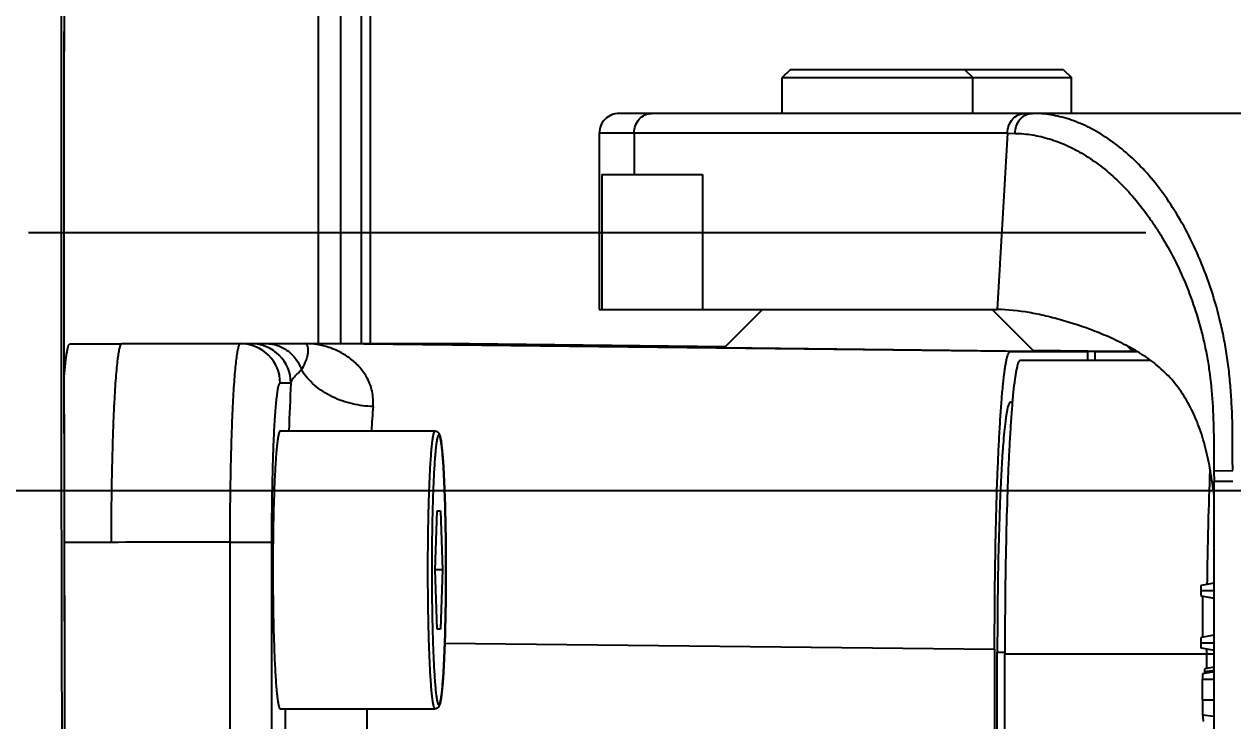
# Model space of a CAD drawing. Header units: millimetres. Extents: x 5828 to 6704, y 123 to 421.
# Drawn here: x 6439.602 to 6441.63, y 213.197 to 214.366 of the extents above; entities that cross this region are included whole.
import ezdxf

# ---------------------------------------------------------------- set-up
doc = ezdxf.new("R2010")
doc.units = ezdxf.units.MM
doc.linetypes.add('CENTER', pattern=[0.6, 0.375, -0.075, 0.075, -0.075])
for name, color, linetype in [('中心线', 7, 'Continuous'), ('外形图', 7, 'Continuous'), ('尺寸标注', 7, 'Continuous')]:
    doc.layers.add(name, color=color, linetype=linetype)
doc.styles.add('微软雅黑', font='msyh.ttc', dxfattribs={"height": 1.5})
doc.dimstyles.new('尺寸标注_1_15比例', dxfattribs={"dimtxt": 1.5, "dimasz": 1.25, "dimexe": 0.5, "dimexo": 0.4, "dimgap": 0.5, "dimtad": 1, "dimdec": 1, "dimlfac": 15, "dimdsep": 46, "dimtxsty": '微软雅黑', "dimcen": 0.09, "dimadec": 0, "dimazin": 0, "dimtp": 0.01, "dimtm": 0.01, "dimtfac": 1, "dimtdec": 1, "dimtofl": 0, "dimtmove": 0, "dimatfit": 3, "dimfxl": 1, "dimtolj": 1, "dimarcsym": 0})

# ---------------------------------------------------------------- blocks, each defined once
blk = doc.blocks.new('*D791')
at = {"layer": 'Defpoints', "color": 0}
for p in [(6429.7498, 214.45), (6429.7498, 213.5834), (6447.9848, 213.5834)]:
    blk.add_point(p, dxfattribs=at)
at = {"layer": '尺寸标注', "color": 0, "lineweight": -2}
for p, q in [((6447.9848, 215.7), (6447.9848, 216.95)), ((6430.1498, 214.45), (6448.4848, 214.45)), ((6430.1498, 213.5834), (6448.4848, 213.5834)), ((6447.9848, 212.3334), (6447.9848, 208.1098))]:
    blk.add_line(p, q, dxfattribs=at)
at = {"layer": '尺寸标注', "color": 0}
for points in [[(6447.7765, 215.7), (6448.1932, 215.7), (6447.9848, 214.45)], [(6448.1932, 212.3334), (6447.7765, 212.3334), (6447.9848, 213.5834)]]:
    blk.add_solid(points, dxfattribs=at)
at = {"layer": '尺寸标注', "color": 0, "insert": (6446.7058, 209.5966), "char_height": 1.5, "attachment_point": 5, "rotation": 90, "style": '微软雅黑'}
blk.add_mtext('\\A1;13', dxfattribs=at)

msp = doc.modelspace()

# ---------------------------------------------------------------- linework, layer by layer
at = {"layer": '中心线', "linetype": 'CENTER', "ltscale": 5}
msp.add_line((6406.6093, 214.0167), (6444.8961, 214.0167), dxfattribs=at)
at = {"layer": '外形图', "color": 7, "linetype": 'Continuous'}
for p, q in [((6440.0956, 213.83), (6440.0956, 214.55)), ((6440.1329, 214.55), (6440.1329, 213.83)), ((6440.1674, 214.55), (6440.1674, 213.83)), ((6440.1832, 213.83), (6440.1832, 214.55)), ((6440.8871, 214.29), (6440.8737, 214.2767)), ((6441.1802, 214.29), (6440.8871, 214.29)), ((6441.1804, 214.29), (6441.1802, 214.29)), ((6441.3459, 214.29), (6441.1804, 214.29)), ((6441.1804, 214.29), (6441.1937, 214.2767)), ((6441.3461, 214.29), (6441.3459, 214.29)), ((6441.3461, 214.29), (6441.3595, 214.2767)), ((6440.8737, 214.2767), (6441.1935, 214.2767)), ((6440.8737, 214.2167), (6440.8737, 214.2767)), ((6441.1937, 214.2767), (6441.1935, 214.2767)), ((6441.1937, 214.2767), (6441.3593, 214.2767)), ((6441.1937, 214.2167), (6441.1937, 214.2767)), ((6441.3595, 214.2767), (6441.3593, 214.2767)), ((6441.3595, 214.2167), (6441.3595, 214.2767)), ((6443.0163, 214.2167), (6440.6004, 214.2167)), ((6440.6256, 214.1834), (6440.5671, 214.1834)), ((6440.5671, 214.1834), (6440.5671, 213.8872)), ((6441.2521, 214.1834), (6440.6256, 214.1834)), ((6440.6256, 214.1834), (6440.6256, 214.1138)), ((6441.2521, 214.1834), (6441.235, 213.8872)), ((6441.2521, 214.1833), (6441.2649, 214.1831)), ((6440.5712, 214.1138), (6440.7403, 214.1138)), ((6440.5712, 214.1138), (6440.5712, 213.8872)), ((6440.7403, 214.1138), (6440.7403, 213.8872)), ((6440.5671, 213.8872), (6441.235, 213.8872)), ((6440.8411, 213.8872), (6440.7766, 213.8227)), ((6441.2264, 213.8872), (6441.2967, 213.8169)), ((6439.6787, 213.8294), (6439.7652, 213.8294)), ((6439.7652, 213.83), (6440.349, 213.83)), ((6441.2567, 213.8167), (6440.0733, 213.83)), ((6440.349, 213.83), (6440.7791, 213.8252)), ((6441.2964, 213.8169), (6440.7766, 213.8227)), ((6441.2567, 213.8167), (6441.3872, 213.8167)), ((6441.3867, 213.8176), (6441.295, 213.8186)), ((6441.2957, 213.8179), (6441.3986, 213.8167)), ((6441.3872, 213.8167), (6441.2958, 213.8177)), ((6441.2967, 213.8169), (6441.2964, 213.8169)), ((6441.4621, 213.8169), (6441.3867, 213.8176)), ((6441.3872, 213.8017), (6441.3872, 213.8167)), ((6441.3986, 213.8167), (6441.4694, 213.8167)), ((6441.3986, 213.8167), (6441.3986, 213.8017)), ((6441.4535, 213.8258), (6441.4624, 213.8169)), ((6441.4682, 213.8174), (6441.4618, 213.8175)), ((6441.4624, 213.8169), (6441.4621, 213.8169)), ((6441.4922, 213.8017), (6441.2735, 213.8017)), ((6440.0494, 213.7634), (6440.0315, 213.7634)), ((6441.257, 213.7317), (6441.2602, 213.7317)), ((6440.0315, 213.6834), (6440.2911, 213.6834)), ((6441.5986, 213.6165), (6441.6302, 213.6167)), ((6441.5986, 213.6165), (6441.5988, 213.5983)), ((6441.5988, 211.1685), (6441.5988, 213.5983)), ((6440.2918, 213.45), (6440.2948, 213.5493)), ((6440.2948, 213.5493), (6440.3008, 213.5493)), ((6440.3008, 213.5493), (6440.3038, 213.45)), ((6439.9475, 213.4967), (6440.0175, 213.4967)), ((6439.9475, 213.1167), (6439.9475, 213.4965)), ((6440.0175, 213.1167), (6440.0175, 213.4967)), ((6440.3038, 213.45), (6440.2918, 213.45)), ((6440.2948, 213.3507), (6440.2918, 213.45)), ((6440.3038, 213.45), (6440.3008, 213.3507)), ((6441.5988, 213.4279), (6441.5769, 213.4241)), ((6441.5765, 213.4153), (6441.5988, 213.4153)), ((6441.5769, 213.4066), (6441.5988, 213.4027)), ((6441.58, 213.3371), (6441.58, 213.406)), ((6440.3008, 213.3507), (6440.2948, 213.3507)), ((6440.3078, 213.3272), (6441.2305, 213.3168)), ((6441.5765, 213.3278), (6441.5988, 213.3278)), ((6441.5988, 213.3404), (6441.5769, 213.3366)), ((6441.2305, 213.3168), (6441.2305, 211.4499)), ((6441.235, 213.3117), (6441.2477, 213.3117)), ((6441.235, 211.455), (6441.235, 213.3117)), ((6441.5988, 213.3084), (6441.2477, 213.3084)), ((6441.2477, 211.4584), (6441.2477, 213.3084)), ((6441.5769, 213.3191), (6441.5988, 213.3152)), ((6441.5867, 213.3084), (6441.5867, 213.3173)), ((6441.5867, 213.2846), (6441.5867, 213.3084)), ((6441.5988, 213.2868), (6441.5834, 213.2841)), ((6441.5791, 213.2666), (6441.5988, 213.2666)), ((6441.5791, 213.2316), (6441.5791, 213.2666)), ((6441.5988, 213.2787), (6441.5795, 213.2753)), ((6441.5826, 213.2794), (6441.5988, 213.2819)), ((6441.5791, 213.2316), (6441.5988, 213.2316)), ((6440.0315, 213.2167), (6440.2911, 213.2167)), ((6440.0404, 213.1167), (6440.0404, 213.2167)), ((6440.177, 213.2167), (6440.177, 211.55)), ((6441.5796, 213.2067), (6441.5988, 213.2043))]:
    msp.add_line(p, q, dxfattribs=at)
for points in [[(6439.6854, 211.15), (6439.6822, 211.4464), (6439.6793, 211.7456), (6439.6767, 212.046), (6439.6746, 212.3474), (6439.6728, 212.6497), (6439.6713, 212.9526), (6439.6702, 213.2562), (6439.6695, 213.5601), (6439.6691, 213.8643), (6439.6691, 214.1686), (6439.6695, 214.4728), (6439.6702, 214.7769), (6439.6713, 215.0805), (6439.6728, 215.3836), (6439.6746, 215.6859), (6439.6767, 215.9874), (6439.6793, 216.2878), (6439.6822, 216.5869), (6439.6854, 216.8835)], [(6441.5982, 213.6756), (6441.5982, 213.6704), (6441.5985, 213.6435), (6441.5986, 213.6165)]]:
    msp.add_lwpolyline(points, dxfattribs=at)
for centre, radius, start, end in [((6440.6004, 214.1834), 0.0333, 89.9842, 180), ((6439.9649, 213.7634), 0.0666, 359.9563, 89.9561), ((6439.9828, 213.7634), 0.0666, 359.9563, 89.9561), ((6445.5793, 213.4912), 5.5366, 177.1821, 178.01), ((6442.6822, 213.5426), 2.5015, 175.8299, 176.7734), ((6439.736, 196.6911), 16.8051, 89.95987, 90.22627), ((6441.7235, 213.2673), 0.1414, 175.0968, 176.5553)]:
    msp.add_arc(centre, radius, start, end, dxfattribs=at)
msp.add_ellipse((6440.3703, 214.0167), major_axis=(0, 13.4821), ratio=0.052408, start_param=1.354859, end_param=1.786734, dxfattribs=at)
for points, knots in [([(6439.6853, 211.15), (6439.6799, 211.6249), (6439.6717, 212.5805), (6439.6677, 214.0167), (6439.6717, 215.4529), (6439.6799, 216.4085), (6439.6853, 216.8835)], [0, 0, 0, 0, 0.248536, 0.5, 0.751464, 1, 1, 1, 1]), ([(6440.6256, 214.1834), (6440.6256, 214.1877), (6440.6271, 214.1963), (6440.6334, 214.2073), (6440.6416, 214.2137), (6440.649, 214.2163), (6440.6528, 214.2167), (6440.6547, 214.2167)], [0, 0, 0, 0, 0.264845, 0.521051, 0.764516, 0.882922, 1, 1, 1, 1]), ([(6441.2521, 214.1834), (6441.2521, 214.1877), (6441.2536, 214.1963), (6441.2599, 214.2073), (6441.2681, 214.2137), (6441.2755, 214.2163), (6441.2794, 214.2167), (6441.2813, 214.2167)], [0, 0, 0, 0, 0.264845, 0.521052, 0.764515, 0.88292, 1, 1, 1, 1]), ([(6441.2649, 214.1831), (6441.2649, 214.1873), (6441.2659, 214.1937), (6441.2694, 214.2015), (6441.2731, 214.2069), (6441.2777, 214.2113), (6441.2844, 214.2154), (6441.2902, 214.2167), (6441.2938, 214.2167)], [0, 0, 0, 0, 0.255036, 0.389432, 0.523193, 0.653039, 0.776822, 1, 1, 1, 1]), ([(6441.6302, 213.6167), (6441.63, 213.6274), (6441.6297, 213.6435), (6441.6298, 213.6649), (6441.6299, 213.6809), (6441.6297, 213.6969), (6441.6291, 213.7127), (6441.6283, 213.7286), (6441.6271, 213.7494), (6441.6249, 213.7753), (6441.6212, 213.8058), (6441.6162, 213.8355), (6441.6081, 213.8737), (6441.5954, 213.919), (6441.5764, 213.97), (6441.5546, 214.0164), (6441.5304, 214.0583), (6441.5043, 214.0953), (6441.4686, 214.1369), (6441.4291, 214.1706), (6441.387, 214.1947), (6441.3561, 214.2073), (6441.325, 214.215), (6441.3041, 214.2167), (6441.2938, 214.2167)], [0, 0, 0, 0, 0.04255, 0.063789, 0.08498, 0.106105, 0.127155, 0.148111, 0.168954, 0.210251, 0.250935, 0.290906, 0.330083, 0.405786, 0.477686, 0.545577, 0.609408, 0.669229, 0.725249, 0.82693, 0.873317, 0.917222, 0.959223, 1, 1, 1, 1]), ([(6441.2649, 214.1831), (6441.2746, 214.1829), (6441.2941, 214.1811), (6441.3233, 214.1742), (6441.3523, 214.1631), (6441.381, 214.1478), (6441.4091, 214.1284), (6441.4366, 214.105), (6441.4628, 214.0774), (6441.4832, 214.0514), (6441.4988, 214.0289), (6441.5144, 214.0045), (6441.5327, 213.9719), (6441.552, 213.9296), (6441.5686, 213.884), (6441.5797, 213.8439), (6441.5867, 213.8104), (6441.5924, 213.7756), (6441.5968, 213.7306), (6441.5978, 213.6941), (6441.5982, 213.6756)], [0, 0, 0, 0, 0.043701, 0.088488, 0.134995, 0.183743, 0.235137, 0.289357, 0.346534, 0.406963, 0.438438, 0.470712, 0.537489, 0.607461, 0.680688, 0.756644, 0.795551, 0.835102, 0.916215, 1, 1, 1, 1]), ([(6441.5988, 213.5756), (6441.597, 213.5891), (6441.5931, 213.6156), (6441.5851, 213.6542), (6441.5743, 213.6904), (6441.5598, 213.7235), (6441.5417, 213.7533), (6441.5235, 213.775), (6441.5072, 213.7903), (6441.4943, 213.8007), (6441.4806, 213.8102), (6441.4617, 213.8218), (6441.4372, 213.8346), (6441.4071, 213.8478), (6441.3767, 213.8591), (6441.3466, 213.8686), (6441.3172, 213.8764), (6441.2804, 213.8841), (6441.2528, 213.8872), (6441.235, 213.8872)], [0, 0, 0, 0, 0.076798, 0.150938, 0.221908, 0.289646, 0.354571, 0.417585, 0.448802, 0.48002, 0.511312, 0.542626, 0.605093, 0.667057, 0.728055, 0.787538, 0.844871, 0.899498, 1, 1, 1, 1]), ([(6439.6692, 213.7762), (6439.6699, 213.7839), (6439.6708, 213.7946), (6439.6725, 213.8078), (6439.6736, 213.8153), (6439.6747, 213.8206), (6439.6755, 213.8239), (6439.6761, 213.8258), (6439.6767, 213.8274), (6439.6774, 213.8286), (6439.6782, 213.8294), (6439.6787, 213.8294)], [0, 0, 0, 0, 0.420665, 0.589297, 0.729057, 0.839426, 0.883528, 0.920276, 0.949787, 0.972353, 1, 1, 1, 1]), ([(6439.7652, 213.8294), (6439.7649, 213.8294), (6439.7644, 213.829), (6439.7639, 213.8284), (6439.7633, 213.8273), (6439.7625, 213.8254), (6439.7617, 213.8226), (6439.7609, 213.819), (6439.7601, 213.8146), (6439.7593, 213.8095), (6439.7582, 213.8011), (6439.7568, 213.7889), (6439.7554, 213.7721), (6439.7541, 213.7527), (6439.7528, 213.7309), (6439.7517, 213.7067), (6439.7503, 213.6708), (6439.749, 213.622), (6439.748, 213.5604), (6439.7478, 213.518), (6439.7478, 213.4964)], [0, 0, 0, 0, 0.002863, 0.004865, 0.007355, 0.013925, 0.022717, 0.03377, 0.047085, 0.062647, 0.080428, 0.122496, 0.172921, 0.231239, 0.296902, 0.36929, 0.447713, 0.619627, 0.806094, 1, 1, 1, 1]), ([(6439.9475, 213.4967), (6439.9475, 213.5174), (6439.9477, 213.5582), (6439.9486, 213.6175), (6439.9498, 213.6647), (6439.9511, 213.6998), (6439.9521, 213.7235), (6439.9533, 213.7453), (6439.9545, 213.7649), (6439.9559, 213.7821), (6439.9573, 213.7969), (6439.9588, 213.8089), (6439.9601, 213.8173), (6439.9612, 213.8226), (6439.962, 213.8255), (6439.9628, 213.8276), (6439.9634, 213.8288), (6439.9637, 213.8293)], [0, 0, 0, 0, 0.186554, 0.366569, 0.533733, 0.610643, 0.682193, 0.747757, 0.806764, 0.858704, 0.903131, 0.939677, 0.96806, 0.979136, 0.988126, 0.995054, 1, 1, 1, 1]), ([(6439.9637, 213.8293), (6439.9638, 213.8294), (6439.9641, 213.8297), (6439.9646, 213.83), (6439.9649, 213.83)], [0, 0, 0, 0, 0.312308, 1, 1, 1, 1]), ([(6440.0079, 213.83), (6440.0144, 213.83), (6440.0275, 213.8279), (6440.0451, 213.8186), (6440.0591, 213.8041), (6440.0653, 213.792), (6440.0674, 213.7856)], [0, 0, 0, 0, 0.245153, 0.492778, 0.744387, 1, 1, 1, 1]), ([(6440.0674, 213.7856), (6440.0698, 213.7896), (6440.0733, 213.7967), (6440.0769, 213.8065), (6440.0784, 213.814), (6440.0787, 213.8198), (6440.0781, 213.8242), (6440.0771, 213.827), (6440.0761, 213.8286), (6440.0752, 213.8294), (6440.0743, 213.8299), (6440.0736, 213.83), (6440.0733, 213.83)], [0, 0, 0, 0, 0.285661, 0.487725, 0.639655, 0.75598, 0.843466, 0.909333, 0.936036, 0.959295, 0.980039, 1, 1, 1, 1]), ([(6440.1873, 213.7245), (6440.188, 213.733), (6440.187, 213.7495), (6440.1788, 213.7718), (6440.166, 213.7902), (6440.1502, 213.8048), (6440.1325, 213.816), (6440.1135, 213.824), (6440.0936, 213.8288), (6440.0801, 213.83), (6440.0733, 213.83)], [0, 0, 0, 0, 0.146614, 0.280305, 0.406739, 0.529136, 0.648537, 0.766076, 0.882863, 1, 1, 1, 1]), ([(6441.2305, 213.3168), (6441.2305, 213.3493), (6441.2308, 213.4131), (6441.2322, 213.5057), (6441.2342, 213.5789), (6441.2363, 213.633), (6441.238, 213.6692), (6441.2399, 213.702), (6441.2419, 213.7312), (6441.2441, 213.7563), (6441.2461, 213.7746), (6441.2478, 213.7871), (6441.249, 213.7948), (6441.2502, 213.8014), (6441.2514, 213.8067), (6441.2526, 213.811), (6441.2537, 213.8137), (6441.2547, 213.8153), (6441.2554, 213.8162), (6441.2562, 213.8167), (6441.2567, 213.8167)], [0, 0, 0, 0, 0.194119, 0.380795, 0.552874, 0.631352, 0.703771, 0.76944, 0.827734, 0.878107, 0.920092, 0.937821, 0.953324, 0.966573, 0.977555, 0.98627, 0.992761, 0.995212, 0.997178, 1, 1, 1, 1]), ([(6441.2735, 213.8017), (6441.273, 213.8017), (6441.2722, 213.8012), (6441.2715, 213.8003), (6441.2706, 213.7988), (6441.2695, 213.796), (6441.2683, 213.7919), (6441.2671, 213.7866), (6441.2659, 213.7801), (6441.2647, 213.7725), (6441.263, 213.7602), (6441.2611, 213.7421), (6441.259, 213.7173), (6441.257, 213.6885), (6441.2551, 213.6561), (6441.2534, 213.6203), (6441.2514, 213.567), (6441.2494, 213.4948), (6441.248, 213.4034), (6441.2477, 213.3405), (6441.2477, 213.3084)], [0, 0, 0, 0, 0.002822, 0.004789, 0.00724, 0.013733, 0.022453, 0.033439, 0.046693, 0.062201, 0.079936, 0.121933, 0.172317, 0.23062, 0.296294, 0.368715, 0.447192, 0.619258, 0.80591, 1, 1, 1, 1]), ([(6440.0494, 213.7634), (6440.0499, 213.7653), (6440.0517, 213.7693), (6440.0557, 213.7748), (6440.0611, 213.7804), (6440.0652, 213.7839), (6440.0674, 213.7856)], [0, 0, 0, 0, 0.207287, 0.442829, 0.707775, 1, 1, 1, 1]), ([(6440.1873, 213.7245), (6440.1759, 213.7247), (6440.1583, 213.7269), (6440.1356, 213.7334), (6440.1134, 213.7426), (6440.0933, 213.7557), (6440.0769, 213.772), (6440.0703, 213.781), (6440.0674, 213.7856)], [0, 0, 0, 0, 0.2466, 0.375764, 0.506151, 0.761647, 0.883681, 1, 1, 1, 1]), ([(6440.0175, 213.4967), (6440.0175, 213.514), (6440.0177, 213.5481), (6440.0185, 213.5975), (6440.0196, 213.6365), (6440.0207, 213.6653), (6440.0216, 213.6847), (6440.0226, 213.7022), (6440.0237, 213.7177), (6440.0248, 213.7311), (6440.0259, 213.7409), (6440.0268, 213.7476), (6440.0274, 213.7517), (6440.028, 213.7552), (6440.0287, 213.7581), (6440.0294, 213.7603), (6440.0299, 213.7618), (6440.0304, 213.7626), (6440.0308, 213.7631), (6440.0313, 213.7634), (6440.0315, 213.7634)], [0, 0, 0, 0, 0.194089, 0.380741, 0.552807, 0.631284, 0.703705, 0.769379, 0.827683, 0.878066, 0.920063, 0.937798, 0.953306, 0.966561, 0.977546, 0.986266, 0.992757, 0.99521, 0.99718, 1, 1, 1, 1]), ([(6441.257, 213.7317), (6441.2566, 213.7317), (6441.256, 213.7313), (6441.2553, 213.7305), (6441.2545, 213.7292), (6441.2536, 213.7269), (6441.2526, 213.7233), (6441.2516, 213.7188), (6441.2505, 213.7133), (6441.2495, 213.7068), (6441.2481, 213.6964), (6441.2465, 213.6809), (6441.2446, 213.6598), (6441.2429, 213.6353), (6441.2414, 213.6077), (6441.2399, 213.5773), (6441.2382, 213.5319), (6441.2365, 213.4704), (6441.2353, 213.3926), (6441.235, 213.339), (6441.235, 213.3117)], [0, 0, 0, 0, 0.002822, 0.004789, 0.00724, 0.013733, 0.022453, 0.033439, 0.046693, 0.062201, 0.079936, 0.121933, 0.172317, 0.23062, 0.296294, 0.368715, 0.447192, 0.619258, 0.80591, 1, 1, 1, 1]), ([(6440.0315, 213.6834), (6440.0313, 213.6834), (6440.0309, 213.6832), (6440.0306, 213.6827), (6440.0301, 213.682), (6440.0296, 213.6807), (6440.0291, 213.6787), (6440.0285, 213.6762), (6440.0279, 213.6732), (6440.0273, 213.6696), (6440.0266, 213.6637), (6440.0256, 213.6552), (6440.0246, 213.6434), (6440.0237, 213.6298), (6440.0228, 213.6145), (6440.022, 213.5976), (6440.021, 213.5724), (6440.0201, 213.5382), (6440.0194, 213.495), (6440.0193, 213.4652), (6440.0193, 213.45)], [0, 0, 0, 0, 0.002822, 0.004789, 0.00724, 0.013733, 0.022453, 0.033439, 0.046693, 0.062201, 0.079936, 0.121933, 0.172317, 0.23062, 0.296294, 0.368715, 0.447192, 0.619258, 0.80591, 1, 1, 1, 1]), ([(6440.2911, 213.6834), (6440.2909, 213.6834), (6440.2906, 213.6832), (6440.2902, 213.6827), (6440.2898, 213.682), (6440.2893, 213.6807), (6440.2887, 213.6787), (6440.2881, 213.6762), (6440.2876, 213.6732), (6440.287, 213.6696), (6440.2862, 213.6637), (6440.2853, 213.6552), (6440.2843, 213.6434), (6440.2833, 213.6298), (6440.2825, 213.6145), (6440.2817, 213.5976), (6440.2807, 213.5724), (6440.2798, 213.5382), (6440.2791, 213.495), (6440.2789, 213.4652), (6440.2789, 213.45)], [0, 0, 0, 0, 0.002822, 0.004789, 0.00724, 0.013733, 0.022453, 0.033438, 0.046693, 0.062201, 0.079936, 0.121933, 0.172317, 0.23062, 0.296294, 0.368715, 0.447192, 0.619258, 0.80591, 1, 1, 1, 1]), ([(6440.3097, 213.45), (6440.3097, 213.4648), (6440.3095, 213.4937), (6440.309, 213.5293), (6440.3083, 213.5565), (6440.3077, 213.5756), (6440.307, 213.5934), (6440.3062, 213.6098), (6440.3054, 213.6247), (6440.3045, 213.6379), (6440.3035, 213.6493), (6440.3026, 213.6576), (6440.3018, 213.6633), (6440.3013, 213.6668), (6440.3007, 213.6697), (6440.3002, 213.6722), (6440.2996, 213.6741), (6440.2991, 213.6753), (6440.2987, 213.6761), (6440.2984, 213.6765), (6440.2978, 213.6768), (6440.2972, 213.6765), (6440.2969, 213.6761), (6440.2965, 213.6753), (6440.296, 213.6741), (6440.2954, 213.6722), (6440.2949, 213.6697), (6440.2943, 213.6668), (6440.2938, 213.6633), (6440.293, 213.6576), (6440.2921, 213.6493), (6440.2911, 213.6379), (6440.2902, 213.6247), (6440.2894, 213.6098), (6440.2886, 213.5934), (6440.2879, 213.5756), (6440.2873, 213.5565), (6440.2866, 213.5293), (6440.2861, 213.4937), (6440.2859, 213.4648), (6440.2859, 213.45)], [0, 0, 0, 0, 0.097045, 0.190371, 0.234513, 0.276404, 0.315643, 0.351853, 0.38469, 0.413842, 0.439033, 0.460032, 0.468899, 0.476653, 0.483281, 0.488773, 0.493133, 0.49638, 0.497605, 0.498589, 0.5, 0.501411, 0.502394, 0.50362, 0.506866, 0.511226, 0.516719, 0.523346, 0.5311, 0.539968, 0.560966, 0.586158, 0.61531, 0.648147, 0.684357, 0.723596, 0.765487, 0.809629, 0.902955, 1, 1, 1, 1]), ([(6440.2911, 213.6834), (6440.2921, 213.6834), (6440.2938, 213.683), (6440.2963, 213.6815), (6440.298, 213.6793), (6440.2991, 213.6768), (6440.2999, 213.6743), (6440.3005, 213.6716), (6440.3014, 213.6671), (6440.3023, 213.6603), (6440.3034, 213.6507), (6440.3048, 213.6342), (6440.306, 213.6154), (6440.307, 213.5944), (6440.3077, 213.5765), (6440.3083, 213.5574), (6440.309, 213.5299), (6440.3095, 213.494), (6440.3097, 213.4649), (6440.3097, 213.45)], [0, 0, 0, 0, 0.01186, 0.021803, 0.03551, 0.045936, 0.056406, 0.068115, 0.081523, 0.114105, 0.154676, 0.203144, 0.322288, 0.391921, 0.467418, 0.548062, 0.633079, 0.812921, 1, 1, 1, 1]), ([(6441.5874, 213.4259), (6441.5879, 213.4596), (6441.5891, 213.5234), (6441.5911, 213.5873), (6441.5924, 213.6175)], [0, 0, 0, 0, 0.526965, 1, 1, 1, 1]), ([(6441.6304, 213.5986), (6441.6283, 213.5986), (6441.6242, 213.5986), (6441.6183, 213.5985), (6441.6137, 213.5985), (6441.6103, 213.5984), (6441.608, 213.5984), (6441.6059, 213.5984), (6441.6041, 213.5984), (6441.6026, 213.5984), (6441.6012, 213.5983), (6441.6003, 213.5983), (6441.5997, 213.5983), (6441.5994, 213.5983), (6441.5991, 213.5983), (6441.5989, 213.5983), (6441.5989, 213.5983), (6441.5988, 213.5983), (6441.5988, 213.5983)], [0, 0, 0, 0, 0.197822, 0.386539, 0.559387, 0.637892, 0.71016, 0.77554, 0.833444, 0.883352, 0.924814, 0.95746, 0.970381, 0.980995, 0.989276, 0.995209, 0.998781, 1, 1, 1, 1]), ([(6440.0193, 213.45), (6440.0193, 213.4349), (6440.0194, 213.4051), (6440.0201, 213.3619), (6440.021, 213.3277), (6440.022, 213.3025), (6440.0228, 213.2856), (6440.0237, 213.2702), (6440.0246, 213.2566), (6440.0256, 213.2449), (6440.0266, 213.2363), (6440.0273, 213.2305), (6440.0279, 213.2269), (6440.0285, 213.2239), (6440.0291, 213.2214), (6440.0296, 213.2194), (6440.0301, 213.2181), (6440.0306, 213.2174), (6440.0309, 213.2169), (6440.0313, 213.2167), (6440.0315, 213.2167)], [0, 0, 0, 0, 0.19409, 0.380743, 0.552809, 0.631286, 0.703707, 0.769381, 0.827684, 0.878067, 0.920065, 0.937799, 0.953307, 0.966562, 0.977547, 0.986267, 0.99276, 0.995211, 0.997178, 1, 1, 1, 1]), ([(6440.2789, 213.45), (6440.2789, 213.4349), (6440.2791, 213.4051), (6440.2798, 213.3619), (6440.2807, 213.3277), (6440.2817, 213.3025), (6440.2825, 213.2856), (6440.2833, 213.2702), (6440.2843, 213.2566), (6440.2853, 213.2449), (6440.2862, 213.2363), (6440.287, 213.2305), (6440.2876, 213.2269), (6440.2881, 213.2239), (6440.2887, 213.2214), (6440.2893, 213.2194), (6440.2898, 213.2181), (6440.2902, 213.2174), (6440.2906, 213.2169), (6440.2909, 213.2167), (6440.2911, 213.2167)], [0, 0, 0, 0, 0.19409, 0.380743, 0.552808, 0.631285, 0.703706, 0.76938, 0.827683, 0.878067, 0.920064, 0.937799, 0.953307, 0.966562, 0.977547, 0.986267, 0.99276, 0.995211, 0.997178, 1, 1, 1, 1]), ([(6440.2859, 213.45), (6440.2859, 213.4353), (6440.2861, 213.4064), (6440.2866, 213.3708), (6440.2873, 213.3435), (6440.2879, 213.3245), (6440.2886, 213.3067), (6440.2894, 213.2903), (6440.2902, 213.2754), (6440.2911, 213.2622), (6440.2921, 213.2508), (6440.293, 213.2424), (6440.2938, 213.2368), (6440.2943, 213.2333), (6440.2949, 213.2303), (6440.2954, 213.2279), (6440.296, 213.226), (6440.2965, 213.2247), (6440.2969, 213.224), (6440.2972, 213.2236), (6440.2978, 213.2232), (6440.2984, 213.2236), (6440.2987, 213.224), (6440.2991, 213.2247), (6440.2996, 213.226), (6440.3002, 213.2279), (6440.3007, 213.2303), (6440.3013, 213.2333), (6440.3018, 213.2368), (6440.3026, 213.2424), (6440.3035, 213.2508), (6440.3045, 213.2622), (6440.3054, 213.2754), (6440.3062, 213.2903), (6440.307, 213.3067), (6440.3077, 213.3245), (6440.3083, 213.3435), (6440.309, 213.3708), (6440.3095, 213.4064), (6440.3097, 213.4353), (6440.3097, 213.45)], [0, 0, 0, 0, 0.097045, 0.190371, 0.234513, 0.276404, 0.315643, 0.351853, 0.38469, 0.413842, 0.439033, 0.460032, 0.468899, 0.476653, 0.483281, 0.488773, 0.493133, 0.49638, 0.497605, 0.498589, 0.5, 0.501411, 0.502394, 0.50362, 0.506866, 0.511226, 0.516719, 0.523346, 0.5311, 0.539968, 0.560966, 0.586158, 0.61531, 0.648147, 0.684357, 0.723596, 0.765487, 0.809629, 0.902955, 1, 1, 1, 1]), ([(6440.3097, 213.45), (6440.3097, 213.4352), (6440.3095, 213.406), (6440.309, 213.3701), (6440.3083, 213.3427), (6440.3077, 213.3236), (6440.307, 213.3056), (6440.306, 213.2847), (6440.3048, 213.2659), (6440.3034, 213.2494), (6440.3023, 213.2398), (6440.3014, 213.233), (6440.3005, 213.2285), (6440.2999, 213.2257), (6440.2991, 213.2232), (6440.298, 213.2207), (6440.2963, 213.2185), (6440.2938, 213.2171), (6440.2921, 213.2167), (6440.2911, 213.2167)], [0, 0, 0, 0, 0.18708, 0.366922, 0.451939, 0.532584, 0.608081, 0.677714, 0.796857, 0.845325, 0.885896, 0.918477, 0.931885, 0.943594, 0.954064, 0.96449, 0.978197, 0.98814, 1, 1, 1, 1]), ([(6441.5769, 213.4241), (6441.5769, 213.424), (6441.5768, 213.4238), (6441.5767, 213.4235), (6441.5766, 213.4227), (6441.5766, 213.4216), (6441.5765, 213.4202), (6441.5765, 213.4181), (6441.5765, 213.4164), (6441.5765, 213.4153)], [0, 0, 0, 0, 0.017238, 0.062121, 0.145094, 0.270706, 0.431866, 0.614066, 1, 1, 1, 1]), ([(6441.5765, 213.4153), (6441.5765, 213.4142), (6441.5765, 213.4125), (6441.5765, 213.4104), (6441.5766, 213.409), (6441.5766, 213.4079), (6441.5767, 213.4072), (6441.5768, 213.4068), (6441.5769, 213.4066), (6441.5769, 213.4066)], [0, 0, 0, 0, 0.385961, 0.568168, 0.72933, 0.85493, 0.937891, 0.982767, 1, 1, 1, 1]), ([(6441.5769, 213.3366), (6441.5769, 213.3365), (6441.5768, 213.3363), (6441.5767, 213.336), (6441.5766, 213.3352), (6441.5766, 213.3341), (6441.5765, 213.3327), (6441.5765, 213.3306), (6441.5765, 213.3289), (6441.5765, 213.3278)], [0, 0, 0, 0, 0.017238, 0.062121, 0.145094, 0.270706, 0.431866, 0.614066, 1, 1, 1, 1]), ([(6441.5765, 213.3278), (6441.5765, 213.3267), (6441.5765, 213.325), (6441.5765, 213.3229), (6441.5766, 213.3215), (6441.5766, 213.3204), (6441.5767, 213.3197), (6441.5768, 213.3193), (6441.5769, 213.3191), (6441.5769, 213.3191)], [0, 0, 0, 0, 0.385961, 0.568168, 0.72933, 0.85493, 0.937891, 0.982767, 1, 1, 1, 1]), ([(6441.5795, 213.2753), (6441.5795, 213.2753), (6441.5794, 213.2751), (6441.5793, 213.2747), (6441.5793, 213.2739), (6441.5792, 213.2729), (6441.5791, 213.2715), (6441.5791, 213.2694), (6441.5791, 213.2677), (6441.5791, 213.2666)], [0, 0, 0, 0, 0.017238, 0.062121, 0.145094, 0.270706, 0.431866, 0.614066, 1, 1, 1, 1]), ([(6441.5834, 213.2841), (6441.5834, 213.284), (6441.5833, 213.2839), (6441.5831, 213.2835), (6441.5829, 213.2827), (6441.5828, 213.2812), (6441.5826, 213.2801), (6441.5826, 213.2794)], [0, 0, 0, 0, 0.030112, 0.083331, 0.274515, 0.582357, 1, 1, 1, 1]), ([(6441.5791, 213.2316), (6441.5791, 213.2293), (6441.5791, 213.221), (6441.5793, 213.2127), (6441.5796, 213.2067)], [0, 0, 0, 0, 0.273861, 1, 1, 1, 1]), ([(6441.5796, 213.2067), (6441.5797, 213.2053), (6441.5798, 213.2032), (6441.58, 213.2007), (6441.5801, 213.1993), (6441.5803, 213.1981), (6441.5805, 213.1973), (6441.5806, 213.1968), (6441.5807, 213.1966), (6441.5808, 213.1966)], [0, 0, 0, 0, 0.418932, 0.591269, 0.73446, 0.84641, 0.926565, 0.976216, 1, 1, 1, 1])]:
    msp.add_open_spline(points, degree=3, knots=knots, dxfattribs=at)
msp.add_open_spline([(6439.9475, 213.4965), (6439.8809, 213.4965), (6439.8143, 213.4964), (6439.7478, 213.4963)], degree=3, dxfattribs=at)

# ---------------------------------------------------------------- dimensions: what is measured, and where the dimension line sits
at = {"layer": '尺寸标注'}
dim = msp.add_linear_dim(base=(6447.9848, 213.5834), p1=(6429.7498, 214.45), p2=(6429.7498, 213.5834), angle=90, dimstyle='尺寸标注_1_15比例', dxfattribs=at)
dim.commit()
dim.dimension.update_dxf_attribs({"geometry": '*D791', "text_midpoint": (6446.7058, 209.5966)})

doc.saveas('drawing.dxf')
